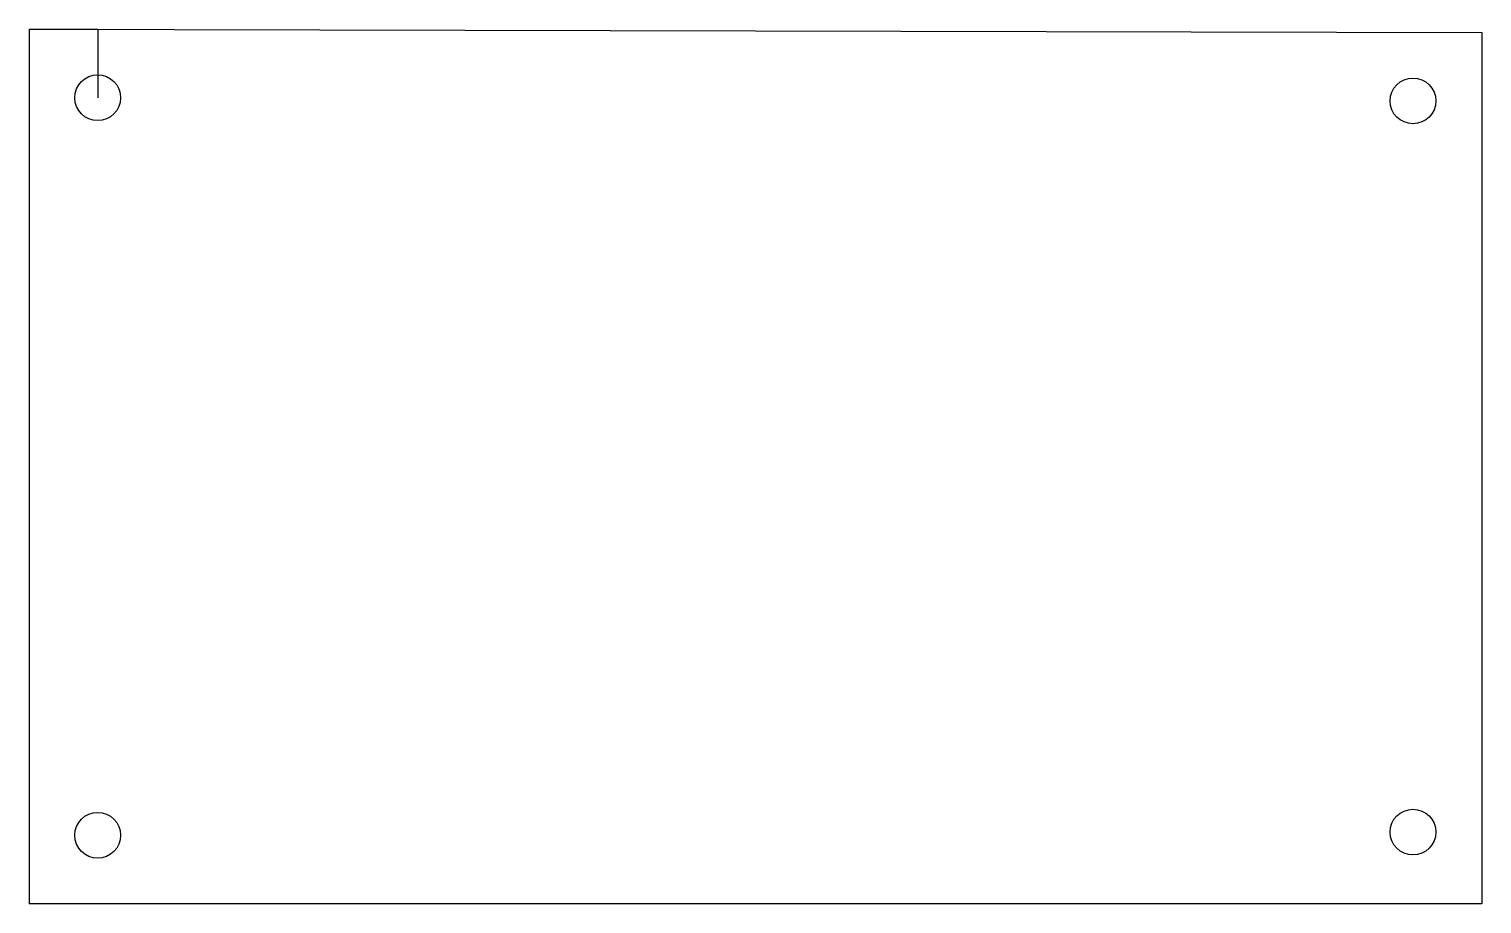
# Model space of a CAD drawing. Header units: millimetres. Extents: x 4.5 to 99.8, y 56.2 to 113.6.
import ezdxf

# ---------------------------------------------------------------- set-up
doc = ezdxf.new("R2010")
doc.units = ezdxf.units.MM
doc.header["$MEASUREMENT"] = 0

msp = doc.modelspace()

# ---------------------------------------------------------------- linework, layer by layer
for p, q in [((4.526, 113.596), (99.776, 113.366)), ((4.526, 113.596), (4.526, 56.216)), ((4.526, 113.596), (9.026, 113.591)), ((9.026, 113.591), (9.026, 109.091)), ((99.776, 113.366), (99.776, 56.216)), ((99.776, 56.216), (4.526, 56.216))]:
    msp.add_line(p, q)
for centre in [(9.026, 109.091), (95.254, 108.883), (9.026, 60.721), (95.254, 60.929)]:
    msp.add_circle(centre, 1.5)

doc.saveas('drawing.dxf')
